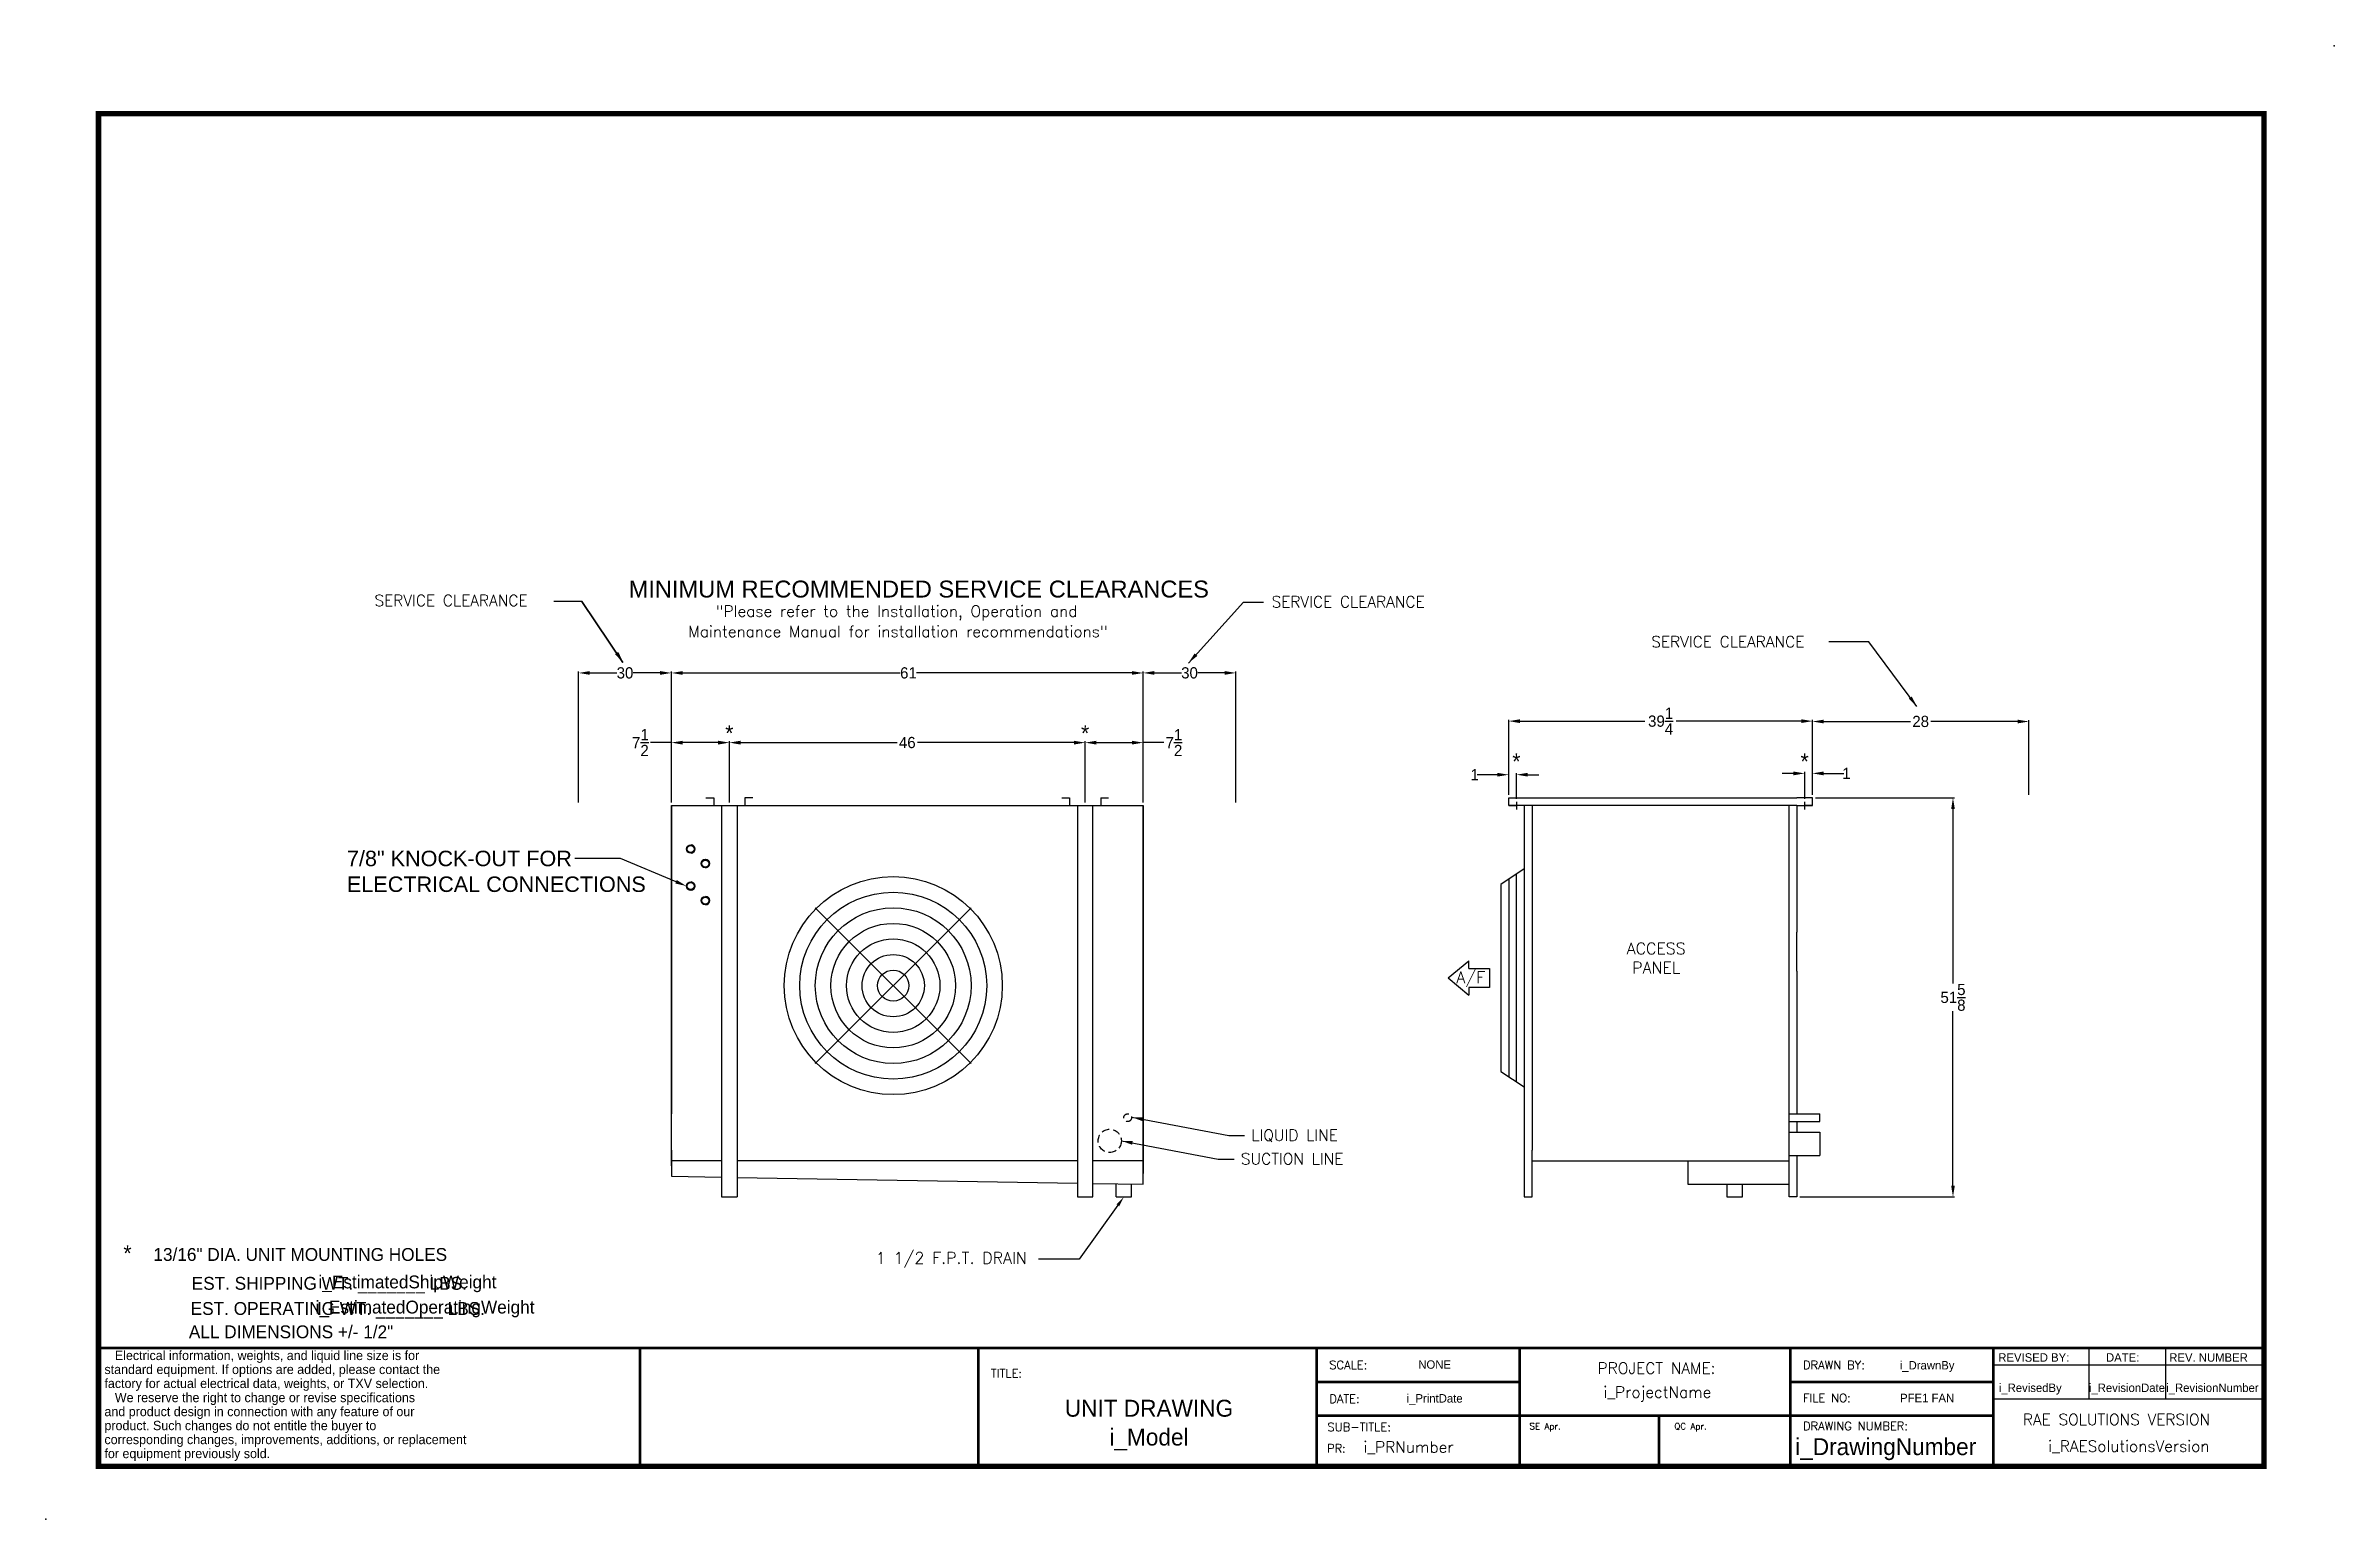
# Model space of a CAD drawing. Extents: x -7 to 289, y -7 to 184.
import ezdxf
from ezdxf.enums import TextEntityAlignment as Align

# ---------------------------------------------------------------- set-up
doc = ezdxf.new("R2010")
doc.units = 0
doc.header["$MEASUREMENT"] = 0
doc.linetypes.add('HIDDEN', pattern=[0.375, 0.25, -0.125])
doc.layers.get('0').update_dxf_attribs({"color": 1, "linetype": 'CONTINUOUS'})
doc.layers.add('0 Unit', color=1, linetype='CONTINUOUS')
doc.styles.add('dimentions', font='ARIAL.TTF')
doc.styles.add('SIMPLEX', font='SIMPLEX')
doc.dimstyles.get("Standard").update_dxf_attribs({"dimtxt": 1.4525, "dimasz": 1.4525, "dimexe": 0.18, "dimexo": 0.375, "dimgap": 0.09, "dimtad": 0, "dimtih": 1, "dimtoh": 1, "dimdec": 3, "dimzin": 0, "dimdsep": 46, "dimlunit": 5, "dimtxsty": 'STANDARD', "dimcen": 0.09, "dimadec": 0, "dimazin": 0, "dimtfac": 1, "dimtdec": 3, "dimtofl": 0, "dimtmove": 0, "dimatfit": 3, "dimfxl": 1, "dimtolj": 1, "dimtzin": 0, "dimarcsym": 0})

# ---------------------------------------------------------------- blocks, each defined once
blk = doc.blocks.new('*D16')
at = {"layer": '0 Unit', "color": 0, "lineweight": -2}
for p, q in [((74.08, 85.87), (74.08, 102.82)), ((75.53, 102.64), (103.68, 102.64)), ((133.62, 102.64), (105.79, 102.64)), ((135.08, 85.87), (135.08, 102.82))]:
    blk.add_line(p, q, dxfattribs=at)
at = {"layer": '0 Unit', "color": 0}
for points in [[(75.53, 102.88), (75.53, 102.4), (74.08, 102.64)], [(133.62, 102.88), (133.62, 102.4), (135.08, 102.64)]]:
    blk.add_solid(points, dxfattribs=at)
at = {"layer": '0 Unit', "color": 0, "insert": (104.73, 102.64), "char_height": 1.452, "attachment_point": 5}
blk.add_mtext('\\A1;61', dxfattribs=at)
blk = doc.blocks.new('*D24')
at = {"layer": '0 Unit', "color": 0, "lineweight": -2}
for p, q in [((74.08, 93.63), (71.37, 93.63)), ((74.08, 85.87), (74.08, 93.81)), ((80.12, 93.63), (75.53, 93.63)), ((81.57, 85.87), (81.57, 93.81))]:
    blk.add_line(p, q, dxfattribs=at)
at = {"layer": '0 Unit', "color": 0}
for points in [[(75.53, 93.87), (75.53, 93.38), (74.08, 93.63)], [(80.12, 93.87), (80.12, 93.38), (81.57, 93.63)]]:
    blk.add_solid(points, dxfattribs=at)
at = {"layer": '0 Unit', "color": 0, "insert": (70.07, 93.63), "char_height": 1.4525, "attachment_point": 5}
blk.add_mtext('\\A1;7{\\H1.000000x;\\S1/2;}', dxfattribs=at)
blk = doc.blocks.new('*D25')
at = {"layer": '0 Unit', "color": 0, "lineweight": -2}
for p, q in [((81.57, 85.87), (81.57, 93.81)), ((83.02, 93.63), (103.28, 93.63)), ((126.13, 93.63), (105.88, 93.63)), ((127.58, 85.87), (127.58, 93.81))]:
    blk.add_line(p, q, dxfattribs=at)
at = {"layer": '0 Unit', "color": 0}
for points in [[(83.02, 93.87), (83.02, 93.38), (81.57, 93.63)], [(126.13, 93.87), (126.13, 93.38), (127.58, 93.63)]]:
    blk.add_solid(points, dxfattribs=at)
at = {"layer": '0 Unit', "color": 0, "insert": (104.58, 93.63), "char_height": 1.452, "attachment_point": 5}
blk.add_mtext('\\A1;46', dxfattribs=at)
blk = doc.blocks.new('*D17')
at = {"layer": '0 Unit', "color": 0, "lineweight": -2}
for p, q in [((127.58, 85.87), (127.58, 93.81)), ((129.03, 93.63), (133.62, 93.63)), ((135.08, 85.87), (135.08, 93.81)), ((137.76, 93.63), (135.08, 93.63))]:
    blk.add_line(p, q, dxfattribs=at)
at = {"layer": '0 Unit', "color": 0}
for points in [[(129.03, 93.87), (129.03, 93.38), (127.58, 93.63)], [(133.62, 93.87), (133.62, 93.38), (135.08, 93.63)]]:
    blk.add_solid(points, dxfattribs=at)
at = {"layer": '0 Unit', "color": 0, "insert": (139.06, 93.63), "char_height": 1.4525, "attachment_point": 5}
blk.add_mtext('\\A1;7{\\H1.000000x;\\S1/2;}', dxfattribs=at)
blk = doc.blocks.new('*D26')
at = {"color": 0, "lineweight": -2}
for p, q in [((222, 86.49), (239.98, 86.49)), ((239.8, 85.04), (239.8, 62.46)), ((239.8, 36.32), (239.8, 58.9)), ((219.98, 34.87), (239.98, 34.87))]:
    blk.add_line(p, q, dxfattribs=at)
at = {"color": 0}
for points in [[(239.56, 85.04), (240.04, 85.04), (239.8, 86.49)], [(239.56, 36.32), (240.04, 36.32), (239.8, 34.87)]]:
    blk.add_solid(points, dxfattribs=at)
at = {"color": 0, "insert": (239.8, 60.68), "char_height": 1.4525, "attachment_point": 5}
blk.add_mtext('\\A1;51{\\H1.000000x;\\S5/8;}', dxfattribs=at)
blk = doc.blocks.new('*D27')
at = {"color": 0, "lineweight": -2}
for p, q in [((182.35, 86.87), (182.35, 96.59)), ((183.81, 96.41), (199.96, 96.41)), ((220.17, 96.41), (204.01, 96.41)), ((221.62, 86.87), (221.62, 96.59))]:
    blk.add_line(p, q, dxfattribs=at)
at = {"color": 0}
for points in [[(183.81, 96.65), (183.81, 96.16), (182.35, 96.41)], [(220.17, 96.65), (220.17, 96.16), (221.62, 96.41)]]:
    blk.add_solid(points, dxfattribs=at)
at = {"color": 0, "insert": (201.99, 96.41), "char_height": 1.4525, "attachment_point": 5}
blk.add_mtext('\\A1;39{\\H1.000000x;\\S1/4;}', dxfattribs=at)
blk = doc.blocks.new('*D28')
at = {"color": 0, "lineweight": -2}
for p, q in [((221.62, 86.87), (221.62, 96.54)), ((223.07, 96.36), (234.32, 96.36)), ((248.17, 96.36), (236.92, 96.36)), ((249.62, 86.87), (249.62, 96.54))]:
    blk.add_line(p, q, dxfattribs=at)
at = {"color": 0}
for points in [[(223.07, 96.6), (223.07, 96.12), (221.62, 96.36)], [(248.17, 96.6), (248.17, 96.12), (249.62, 96.36)]]:
    blk.add_solid(points, dxfattribs=at)
at = {"color": 0, "insert": (235.62, 96.36), "char_height": 1.452, "attachment_point": 5}
blk.add_mtext('\\A1;28', dxfattribs=at)
blk = doc.blocks.new('*D31')
at = {"color": 0, "lineweight": -2}
for p, q in [((180.9, 89.48), (178.28, 89.48)), ((182.35, 86.87), (182.35, 89.66)), ((183.35, 86.35), (183.35, 89.66)), ((184.81, 89.48), (186.26, 89.48))]:
    blk.add_line(p, q, dxfattribs=at)
at = {"color": 0}
for points in [[(180.9, 89.72), (180.9, 89.24), (182.35, 89.48)], [(184.81, 89.72), (184.81, 89.24), (183.35, 89.48)]]:
    blk.add_solid(points, dxfattribs=at)
at = {"color": 0, "insert": (177.95, 89.48), "char_height": 1.452, "attachment_point": 5}
blk.add_mtext('\\A1;1', dxfattribs=at)
blk = doc.blocks.new('*D32')
at = {"color": 0, "lineweight": -2}
for p, q in [((219.17, 89.65), (217.71, 89.65)), ((220.62, 86.35), (220.62, 89.83)), ((221.62, 86.87), (221.62, 89.83)), ((223.07, 89.65), (225.7, 89.65))]:
    blk.add_line(p, q, dxfattribs=at)
at = {"color": 0}
for points in [[(219.17, 89.89), (219.17, 89.4), (220.62, 89.65)], [(223.07, 89.89), (223.07, 89.4), (221.62, 89.65)]]:
    blk.add_solid(points, dxfattribs=at)
at = {"color": 0, "insert": (226.03, 89.65), "char_height": 1.452, "attachment_point": 5}
blk.add_mtext('\\A1;1', dxfattribs=at)

msp = doc.modelspace()

# ---------------------------------------------------------------- linework, layer by layer
at = {"color": 1}
for p, q in [((182.3541, 85.4785), (182.3541, 86.4926)), ((182.3541, 86.4926), (183.3611, 86.4926)), ((182.3541, 86.4926), (185.3753, 86.4926)), ((183.3541, 85.9785), (183.3541, 84.9785)), ((183.3611, 86.4926), (219.6153, 86.4926)), ((221.6224, 86.4926), (219.6153, 86.4926)), ((220.6189, 85.9785), (220.6189, 84.9785)), ((221.6224, 85.4785), (221.6224, 86.4926)), ((183.3611, 85.4785), (182.3541, 85.4785)), ((182.3541, 85.4785), (183.3541, 85.4785)), ((219.6153, 85.4785), (183.3611, 85.4785)), ((184.3682, 85.4785), (184.3682, 34.8676)), ((185.3753, 85.4785), (185.3753, 40.9029)), ((218.6012, 40.9029), (218.6012, 85.4785)), ((219.6083, 85.4785), (219.6083, 73.1289)), ((219.6153, 85.4785), (221.6224, 85.4785)), ((221.6224, 85.4785), (220.6224, 85.4785)), ((184.3682, 80.1783), (184.3682, 80.1783)), ((184.3682, 80.1783), (184.3682, 80.1783)), ((184.3664, 77.2896), (181.3452, 75.2755)), ((181.3452, 75.2755), (181.3452, 51.106)), ((182.3522, 75.9468), (182.3522, 50.4346)), ((183.3593, 49.7632), (183.3593, 76.6182)), ((219.6083, 73.1289), (219.6083, 69.1007)), ((219.6083, 64.0653), (219.6083, 69.1007)), ((174.5396, 63.1907), (177.1995, 65.4072)), ((177.1995, 64.4098), (177.1995, 65.4072)), ((174.5396, 63.1907), (177.1995, 60.9742)), ((177.1995, 64.4098), (179.8594, 64.4098)), ((179.8594, 64.4098), (179.8594, 61.9716)), ((219.6083, 64.0653), (219.6083, 45.6106)), ((177.1995, 61.9716), (177.1995, 60.9742)), ((179.8594, 61.9716), (177.1995, 61.9716)), ((181.3452, 51.106), (184.3664, 49.0919)), ((218.6012, 45.6106), (222.6012, 45.6106)), ((218.6012, 44.6106), (222.6012, 44.6106)), ((219.6083, 44.6106), (219.6083, 43.2426)), ((222.6012, 44.6106), (222.6012, 45.6106)), ((218.6012, 43.2426), (222.6012, 43.2426)), ((222.6012, 43.2426), (222.6012, 40.2426)), ((185.3753, 34.8676), (185.3753, 40.9029)), ((185.3753, 39.5312), (218.6012, 39.5312)), ((205.5165, 39.5312), (205.5165, 36.503)), ((218.6012, 36.8747), (218.6012, 40.9029)), ((218.6012, 40.2426), (222.6012, 40.2426)), ((219.6083, 40.2426), (219.6083, 34.8676)), ((205.5165, 36.5068), (218.6012, 36.5068)), ((210.5518, 36.5068), (210.5518, 34.8676)), ((212.5659, 34.8676), (212.5659, 36.5068)), ((218.6012, 34.8676), (218.6012, 36.8747)), ((184.3682, 34.8676), (185.3753, 34.8676)), ((210.5518, 34.8676), (212.5659, 34.8676)), ((219.6083, 34.8676), (218.6012, 34.8676)), ((220.8742, 34.8676), (229.9377, 34.8676)), ((70, 0), (70, 15.3125)), ((113.75, 0), (113.75, 15.3125)), ((157.5, 15.3125), (245, 15.3125)), ((157.5, 0), (157.5, 15.3125)), ((183.75, 15.3125), (183.75, 0)), ((218.75, 15.3125), (218.75, 6.5625)), ((245, 15.3125), (245, 0)), ((245, 15.3125), (280, 15.3125)), ((245, 15.3125), (245, 13.125)), ((257.3495, 15.3125), (257.3495, 8.75)), ((267.2951, 15.3125), (267.2951, 8.75)), ((245, 13.125), (280, 13.125)), ((183.75, 10.9375), (157.5, 10.9375)), ((218.75, 10.9375), (245, 10.9375)), ((218.75, 6.5625), (218.75, 10.9375)), ((245, 6.5625), (157.5, 6.5625)), ((201.7969, 6.5625), (201.7969, 0)), ((218.75, 6.5625), (218.75, 0)), ((245, 8.75), (280, 8.75))]:
    msp.add_line(p, q, dxfattribs=at)
for points, const_width in [([(0, 0), (280, 0), (280, 175), (0, 175), (0, 0)], 0.7), ([(70.4138, 15.3125), (0, 15.3125)], 0.35), ([(280, 15.3125), (70, 15.3125), (70, 0)], 0.35), ([(113.75, 15.3125), (113.75, 0)], 0.35), ([(157.5, 15.3125), (157.5, 0)], 0.35), ([(183.75, 15.3125), (183.75, 0)], 0.35), ([(218.75, 15.3125), (218.75, 0)], 0.35), ([(245, 0), (245, 15.3125), (280, 15.3125)], 0.35), ([(183.75, 10.9375), (157.5, 10.9375)], 0.35), ([(245, 10.9375), (218.75, 10.9375), (218.75, 0)], 0.35), ([(245, 6.5625), (157.5, 6.5625)], 0.35), ([(201.7969, 6.5625), (201.7969, 0)], 0.35)]:
    msp.add_lwpolyline(points, dxfattribs=dict(at, const_width=const_width))
for p in [(289.0972, 183.7735), (245, 0), (-6.8224, -6.8317)]:
    msp.add_point(p, dxfattribs=at)
at = {"layer": '0 Unit', "color": 1}
for p, q in [((62.0764, 85.8676), (62.0764, 102.821)), ((63.5289, 102.641), (67.0181, 102.641)), ((72.6239, 102.641), (69.1347, 102.641)), ((74.0764, 85.8676), (74.0764, 102.821)), ((135.0764, 85.8676), (135.0764, 102.8255)), ((136.5289, 102.6455), (140.0181, 102.6455)), ((145.6239, 102.6455), (142.1347, 102.6455)), ((147.0764, 85.8676), (147.0764, 102.8255)), ((78.5492, 86.5068), (79.5563, 86.5068)), ((79.5563, 86.5068), (79.5563, 85.4926)), ((84.5916, 86.5068), (83.5845, 86.5068)), ((83.5845, 86.5068), (83.5845, 85.4926)), ((124.5612, 86.5068), (125.5683, 86.5068)), ((125.5683, 86.5068), (125.5683, 85.4926)), ((129.5965, 86.5068), (129.5965, 85.4926)), ((129.5965, 86.5068), (130.6036, 86.5068)), ((74.0764, 38.8959), (74.0764, 85.4926)), ((74.0764, 85.4926), (135.0764, 85.4926)), ((74.0764, 85.4926), (74.0764, 45.6126)), ((74.0764, 85.4926), (74.0764, 80.8676)), ((79.5563, 85.4926), (83.5845, 85.4926)), ((80.5633, 85.4926), (80.5633, 34.8606)), ((82.5775, 85.4926), (82.5775, 34.8606)), ((125.0392, 85.4926), (129.0675, 85.4926)), ((125.0711, 85.4926), (129.0993, 85.4926)), ((125.5683, 85.4926), (129.5965, 85.4926)), ((126.5754, 85.4926), (126.5754, 34.8606)), ((126.5754, 85.4926), (135.0764, 85.4926)), ((128.5895, 34.8606), (128.5895, 85.4926)), ((135.0764, 85.4926), (135.0764, 38.8959)), ((135.0764, 38.8959), (135.0764, 85.4926)), ((135.0764, 85.4926), (135.0764, 83.9926)), ((135.0764, 85.4926), (135.0764, 43.1176)), ((112.8306, 52.1217), (92.6894, 72.2629)), ((92.6894, 52.1217), (112.8306, 72.2629)), ((74.0764, 40.9029), (74.0764, 37.5279)), ((74.0764, 39.8959), (74.0764, 38.9029)), ((80.5633, 39.5279), (74.0764, 39.5279)), ((126.5754, 39.5279), (82.5775, 39.5279)), ((135.0764, 39.5279), (128.5895, 39.5279)), ((135.0764, 40.9029), (135.0764, 37.9029)), ((135.0764, 36.5068), (135.0764, 40.9029)), ((135.0764, 37.8818), (135.0764, 39.8959)), ((74.0764, 37.5279), (80.5633, 37.4193)), ((82.5775, 37.3856), (126.5754, 36.6491)), ((128.5895, 36.6154), (135.0764, 36.5068)), ((131.5694, 34.8606), (131.5694, 36.5655)), ((131.5694, 35.7451), (131.5694, 35.7768)), ((133.5835, 34.8606), (133.5835, 36.5317)), ((134.3194, 36.503), (134.3194, 36.5117)), ((80.5633, 34.8606), (82.5775, 34.8606)), ((126.5754, 34.8606), (128.5895, 34.8606)), ((131.5694, 34.8606), (133.5835, 34.8606)), ((126.8195, 26.8316), (121.5294, 26.8316))]:
    msp.add_line(p, q, dxfattribs=at)
for points in [[(74.6853, 75.6302), (67.4788, 78.6352), (61.6098, 78.6352)], [(131.8026, 33.7813), (126.8195, 26.8316)]]:
    msp.add_lwpolyline(points, dxfattribs=at)
for centre, radius in [((76.5764, 79.8676), 0.5481), ((76.5764, 79.8676), 0.4502), ((78.4564, 77.9876), 0.5481), ((78.4564, 77.9876), 0.4502), ((76.5764, 75.0676), 0.5481), ((76.5764, 75.0676), 0.4502), ((102.76, 62.1923), 14.0989), ((102.76, 62.1923), 12.0847), ((78.4564, 73.1876), 0.5481), ((78.4564, 73.1876), 0.4502), ((102.76, 62.1923), 10.0706), ((102.76, 62.1923), 8.0565), ((102.76, 62.1923), 6.0424), ((102.76, 62.1923), 4.0282), ((102.76, 62.1923), 2.0141)]:
    msp.add_circle(centre, radius, dxfattribs=at)
at = {"layer": '0 Unit', "color": 1, "linetype": 'HIDDEN', "lineweight": 30, "ltscale": 4}
for centre, radius in [((133.0764, 45.1106), 0.5), ((130.7639, 42.1176), 1.5)]:
    msp.add_circle(centre, radius, dxfattribs=at)
at = {"layer": '0 Unit', "color": 1}
for centre in [(76.5764, 79.8676), (78.4564, 77.9876), (76.5764, 75.0676), (78.4564, 73.1876)]:
    msp.add_arc(centre, 0.5481, 278.213211, 81.786789, dxfattribs=at)
for points in [[(63.5289, 102.8831), (63.5289, 102.3989), (62.0764, 102.641)], [(72.6239, 102.8831), (72.6239, 102.3989), (74.0764, 102.641)], [(136.5289, 102.8875), (136.5289, 102.4034), (135.0764, 102.6455)], [(145.6239, 102.8875), (145.6239, 102.4034), (147.0764, 102.6455)], [(74.7785, 75.8536), (76.0259, 75.0712), (74.5921, 75.4068)], [(131.6227, 33.9103), (132.5764, 34.8606), (131.9824, 33.6524)]]:
    msp.add_solid(points, dxfattribs=at)

# ---------------------------------------------------------------- texts
at = {"color": 1, "lineweight": 30}
for s, height, style, p in [('MINIMUM RECOMMENDED SERVICE CLEARANCES', 2.1875, 'dimentions', (68.549, 112.4014)), ('SE Apr.', 0.82031, 'SIMPLEX', (185.0351, 4.7945)), ('QC Apr.', 0.82031, 'SIMPLEX', (203.7704, 4.7945))]:
    msp.add_text(s, height=height, dxfattribs=dict(at, style=style)).set_placement(p)
at = {"color": 1, "style": 'SIMPLEX'}
for s, p in [('"Please refer to the Installation, Operation and', (103.201, 109.8994)), ('Maintenance Manual for installation recommendations"', (103.3743, 107.2666)), ('PROJECT NAME:', (201.4697, 11.9949)), ('i_ProjectName', (201.5801, 8.8859)), ('i_RAESolutionsVersion', (262.5361, 1.8928))]:
    msp.add_text(s, height=1.4525, dxfattribs=at).set_placement(p, align=Align.CENTER)
at = {"color": 1}
for s, height, p in [('*', 2.046, (183.3501, 90.1765)), ('*', 2.046, (220.6149, 90.1765)), ('*', 2.046, (3.7454, 26.5593)), ('EST. SHIPPING WT. _______ LBS.', 1.6625, (29.8445, 22.8522)), ('i_EstimatedShipWeight', 1.664408, (39.9493, 23.0338)), ('EST. OPERATING WT. _______ LBS.', 1.6625, (30.9484, 19.6002)), ('i_EstimatedOperatingWeight', 1.6625, (42.2241, 19.7818)), ('ALL DIMENSIONS +/- 1/2"', 1.6625, (24.8948, 16.5831)), ('NONE', 1.09375, (172.7719, 12.6359)), ('i_DrawnBy', 1.09375, (236.4554, 12.5421)), ('i_PrintDate', 1.09375, (172.7719, 8.2609)), ('PFE1 FAN', 1.09375, (236.4554, 8.3104)), ('i_RevisedBy', 1.09375, (249.793, 9.6274)), ('i_RevisionDate', 1.09375, (262.2971, 9.6274)), ('i_RevisionNumber', 1.09375, (273.3423, 9.6274)), ('UNIT DRAWING', 2.1875, (135.8317, 6.4341)), ('i_Model', 2.1875, (135.8317, 2.7059)), ('i_DrawingNumber', 2.1875, (231.0988, 1.4636))]:
    msp.add_text(s, height=height, dxfattribs=at).set_placement(p, align=Align.CENTER)
at = {"color": 1, "style": 'SIMPLEX'}
for s, height, p in [('A/F', 1.494, (175.598, 62.5195)), ('TITLE:', 1.09375, (115.3906, 11.4844)), ('SCALE:', 1.09375, (159.1406, 12.5781)), ('DRAWN BY:', 1.09375, (220.3906, 12.5781)), ('DATE:', 1.09375, (159.1406, 8.2031)), ('FILE NO:', 1.09375, (220.3906, 8.3089)), ('RAE SOLUTIONS VERSION', 1.4525, (248.8346, 5.344)), ('SUB-TITLE:', 1.09375, (158.9036, 4.5499)), ('i_PRNumber', 1.4525, (163.5734, 1.7839)), ('DRAWING NUMBER:', 1.09375, (220.3906, 4.6827))]:
    msp.add_text(s, height=height, dxfattribs=at).set_placement(p)
at = {"color": 1}
for s, height, p in [('13/16" DIA. UNIT MOUNTING HOLES', 1.6625, (7.1002, 26.5881)), ('REVISED BY:', 1.09375, (245.6565, 13.5492)), ('DATE:', 1.09375, (259.5847, 13.5492)), ('REV. NUMBER', 1.09375, (267.7639, 13.5492))]:
    msp.add_text(s, height=height, dxfattribs=at).set_placement(p)
at = {"lineweight": 30}
for s, p in [('   Electrical information, weights, and liquid line size is for', (0.7657, 13.7595)), ('standard equipment. If options are added, please contact the', (0.7657, 11.9503)), ('factory for actual electrical data, weights, or TXV selection.', (0.7657, 10.141)), ('   We reserve the right to change or revise specifications', (0.7657, 8.3089)), ('and product design in connection with any feature of our', (0.7657, 6.4996)), ('product. Such changes do not entitle the buyer to', (0.7657, 4.6903)), ('corresponding changes, improvements, additions, or replacement', (0.7657, 2.881)), ('for equipment previously sold.', (0.7657, 1.0717))]:
    msp.add_text(s, height=1.206191, dxfattribs=at).set_placement(p)
at = {"color": 1, "style": 'SIMPLEX'}
msp.add_text('PR:', height=1.09375, dxfattribs=at).set_placement((161.2833, 1.7839), align=Align.RIGHT)
at = {"color": 1, "insert": (200.7847, 107.4105), "char_height": 1.4525, "width": 34.6701, "attachment_point": 1, "style": 'SIMPLEX'}
msp.add_mtext('SERVICE CLEARANCE', dxfattribs=at)
at = {"color": 1, "insert": (201.4173, 65.7555), "char_height": 1.494, "attachment_point": 5, "style": 'SIMPLEX'}
msp.add_mtext('ACCESS\\PPANEL', dxfattribs=at)
at = {"layer": '0 Unit', "color": 1}
for p in [(81.57, 93.8279), (127.582, 93.8279)]:
    msp.add_text('*', height=2.046, dxfattribs=at).set_placement(p, align=Align.CENTER)
at = {"layer": '0 Unit', "color": 1, "style": 'SIMPLEX'}
for s, height, p in [('LIQUID LINE', 1.4525, (149.0639, 42.1255)), ('SUCTION LINE', 1.4525, (147.7167, 39.0697)), ('1 1/2 F.P.T. DRAIN', 1.494, (100.5159, 26.2231))]:
    msp.add_text(s, height=height, dxfattribs=at).set_placement(p)
at = {"layer": '0 Unit', "color": 1, "char_height": 1.4525, "width": 34.6701, "attachment_point": 1, "style": 'SIMPLEX'}
for insert in [(35.6863, 112.7478), (151.6872, 112.5807)]:
    msp.add_mtext('SERVICE CLEARANCE', dxfattribs=dict(at, insert=insert))
at = {"layer": '0 Unit', "color": 1, "char_height": 1.4525, "attachment_point": 5}
for insert in [(68.0764, 102.641), (141.0764, 102.6455)]:
    msp.add_mtext('30', dxfattribs=dict(at, insert=insert))
at = {"layer": '0 Unit', "color": 1, "lineweight": 30, "insert": (32.1195, 76.9658), "char_height": 2, "attachment_point": 4, "style": 'dimentions'}
msp.add_mtext('{7/8" KNOCK-OUT FOR}\\P{ELECTRICAL CONNECTIONS}', dxfattribs=at)

# ---------------------------------------------------------------- dimensions: what is measured, and where the dimension line sits
at = {"color": 1}
for base, p1, p2, picture, middle in [((221.6224, 96.4066), (182.3541, 86.4926), (221.6224, 86.4926), '*D27', (201.9882, 96.4066)), ((249.6224, 96.36), (221.6224, 86.4926), (249.6224, 86.4926), '*D28', (235.6224, 96.36))]:
    dim = msp.add_linear_dim(base=base, p1=p1, p2=p2, dimstyle='Standard', dxfattribs=at)
    dim.commit()
    dim.dimension.update_dxf_attribs({"geometry": picture, "text_midpoint": middle})
for base, p1, p2, picture, middle in [((182.3541, 89.4815), (183.3541, 85.9785), (182.3541, 86.4926), '*D31', (177.9481, 89.4815)), ((220.61888, 89.64658), (221.62241, 86.49263), (220.61888, 85.97851), '*D32', (226.02841, 89.64658))]:
    dim = msp.add_linear_dim(base=base, p1=p1, p2=p2, dimstyle='Standard', dxfattribs=at)
    dim.commit()
    dim.dimension.update_dxf_attribs({"geometry": picture, "text_midpoint": middle, "dimtype": 160})
dim = msp.add_linear_dim(base=(239.7978, 86.4926), p1=(219.6083, 34.8676), p2=(221.6224, 86.4926), angle=90, dimstyle='Standard', dxfattribs=at)
dim.commit()
dim.dimension.update_dxf_attribs({"geometry": '*D26', "text_midpoint": (239.7978, 60.6801)})
at = {"layer": '0 Unit', "color": 1}
for base, p2, picture, middle in [((135.0764, 102.6385), (135.0764, 85.4926), '*D16', (104.7347, 102.6385)), ((81.5704, 93.6255), (81.5704, 85.4926), '*D24', (70.0717, 93.6255))]:
    dim = msp.add_linear_dim(base=base, p1=(74.0764, 85.4926), p2=p2, dimstyle='Standard', dxfattribs=at)
    dim.commit()
    dim.dimension.update_dxf_attribs({"geometry": picture, "text_midpoint": middle, "dimtype": 160})
dim = msp.add_linear_dim(base=(135.0764, 93.6255), p1=(127.5824, 85.4926), p2=(135.0764, 85.4926), dimstyle='Standard', override={"dimtmove": 1}, dxfattribs=at)
dim.commit()
dim.dimension.update_dxf_attribs({"geometry": '*D17', "text_midpoint": (139.0635, 93.3275), "dimtype": 160})
dim = msp.add_linear_dim(base=(127.5824, 93.6255), p1=(81.5704, 85.4926), p2=(127.5824, 85.4926), dimstyle='Standard', override={"dimtmove": 1}, dxfattribs=at)
dim.commit()
dim.dimension.update_dxf_attribs({"geometry": '*D25', "text_midpoint": (104.5764, 93.6255)})

# ---------------------------------------------------------------- leaders
at = {"color": 1}
msp.add_leader([(235.1421, 98.2888), (228.8972, 106.6783), (223.7289, 106.6783)], dimstyle='Standard', override={"dimgap": 0.09, "dimtad": 0}, dxfattribs=at)
at = {"layer": '0 Unit', "color": 1}
for points in [[(67.7965, 104.0023), (62.4776, 111.8864), (58.8745, 111.8864)], [(133.6111, 45.1734), (146.1468, 42.8043), (148.1796, 42.8043)], [(132.2639, 42.1176), (144.7996, 39.7485), (146.8324, 39.7485)]]:
    msp.add_leader(points, dimstyle='Standard', override={"dimgap": 0.09, "dimtad": 0}, dxfattribs=at)
for points in [[(67.8439, 104.0023), (62.525, 111.8864), (58.9219, 111.8864)], [(140.9358, 103.9271), (148.0563, 111.8112), (150.6299, 111.8112)]]:
    msp.add_leader(points, dimstyle='Standard', dxfattribs=at)

doc.saveas('drawing.dxf')
